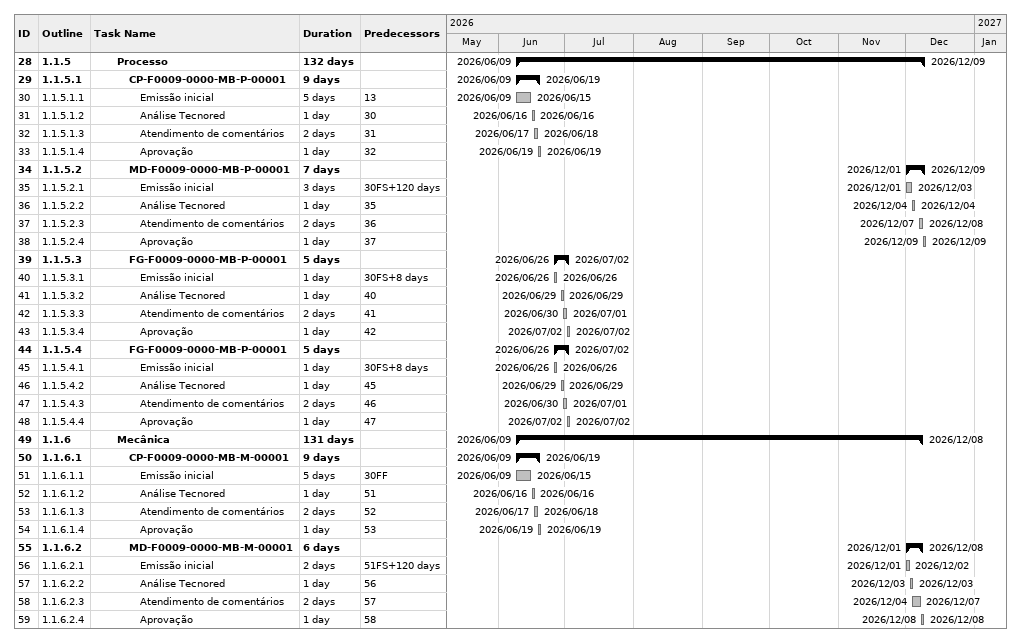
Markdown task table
| ID | WBS | Task | Duration | Start | Finish | Predecessors |
|---|---|---|---|---|---|---|
| 28 | 1.1.5 | **Processo** | 132d | 2026-06-09 | 2026-12-09 |  |
| 29 | 1.1.5.1 | **CP-F0009-0000-MB-P-00001** | 9d | 2026-06-09 | 2026-06-19 |  |
| 30 | 1.1.5.1.1 | Emissão inicial | 5d | 2026-06-09 | 2026-06-15 | 13 |
| 31 | 1.1.5.1.2 | Análise Tecnored | 1d | 2026-06-16 | 2026-06-16 | 30 |
| 32 | 1.1.5.1.3 | Atendimento de comentários | 2d | 2026-06-17 | 2026-06-18 | 31 |
| 33 | 1.1.5.1.4 | Aprovação | 1d | 2026-06-19 | 2026-06-19 | 32 |
| 34 | 1.1.5.2 | **MD-F0009-0000-MB-P-00001** | 7d | 2026-12-01 | 2026-12-09 |  |
| 35 | 1.1.5.2.1 | Emissão inicial | 3d | 2026-12-01 | 2026-12-03 | 30FS+120d |
| 36 | 1.1.5.2.2 | Análise Tecnored | 1d | 2026-12-04 | 2026-12-04 | 35 |
| 37 | 1.1.5.2.3 | Atendimento de comentários | 2d | 2026-12-07 | 2026-12-08 | 36 |
| 38 | 1.1.5.2.4 | Aprovação | 1d | 2026-12-09 | 2026-12-09 | 37 |
| 39 | 1.1.5.3 | **FG-F0009-0000-MB-P-00001** | 5d | 2026-06-26 | 2026-07-02 |  |
| 40 | 1.1.5.3.1 | Emissão inicial | 1d | 2026-06-26 | 2026-06-26 | 30FS+8d |
| 41 | 1.1.5.3.2 | Análise Tecnored | 1d | 2026-06-29 | 2026-06-29 | 40 |
| 42 | 1.1.5.3.3 | Atendimento de comentários | 2d | 2026-06-30 | 2026-07-01 | 41 |
| 43 | 1.1.5.3.4 | Aprovação | 1d | 2026-07-02 | 2026-07-02 | 42 |
| 44 | 1.1.5.4 | **FG-F0009-0000-MB-P-00001** | 5d | 2026-06-26 | 2026-07-02 |  |
| 45 | 1.1.5.4.1 | Emissão inicial | 1d | 2026-06-26 | 2026-06-26 | 30FS+8d |
| 46 | 1.1.5.4.2 | Análise Tecnored | 1d | 2026-06-29 | 2026-06-29 | 45 |
| 47 | 1.1.5.4.3 | Atendimento de comentários | 2d | 2026-06-30 | 2026-07-01 | 46 |
| 48 | 1.1.5.4.4 | Aprovação | 1d | 2026-07-02 | 2026-07-02 | 47 |
| 49 | 1.1.6 | **Mecânica** | 131d | 2026-06-09 | 2026-12-08 |  |
| 50 | 1.1.6.1 | **CP-F0009-0000-MB-M-00001** | 9d | 2026-06-09 | 2026-06-19 |  |
| 51 | 1.1.6.1.1 | Emissão inicial | 5d | 2026-06-09 | 2026-06-15 | 30FF |
| 52 | 1.1.6.1.2 | Análise Tecnored | 1d | 2026-06-16 | 2026-06-16 | 51 |
| 53 | 1.1.6.1.3 | Atendimento de comentários | 2d | 2026-06-17 | 2026-06-18 | 52 |
| 54 | 1.1.6.1.4 | Aprovação | 1d | 2026-06-19 | 2026-06-19 | 53 |
| 55 | 1.1.6.2 | **MD-F0009-0000-MB-M-00001** | 6d | 2026-12-01 | 2026-12-08 |  |
| 56 | 1.1.6.2.1 | Emissão inicial | 2d | 2026-12-01 | 2026-12-02 | 51FS+120d |
| 57 | 1.1.6.2.2 | Análise Tecnored | 1d | 2026-12-03 | 2026-12-03 | 56 |
| 58 | 1.1.6.2.3 | Atendimento de comentários | 2d | 2026-12-04 | 2026-12-07 | 57 |
| 59 | 1.1.6.2.4 | Aprovação | 1d | 2026-12-08 | 2026-12-08 | 58 |
